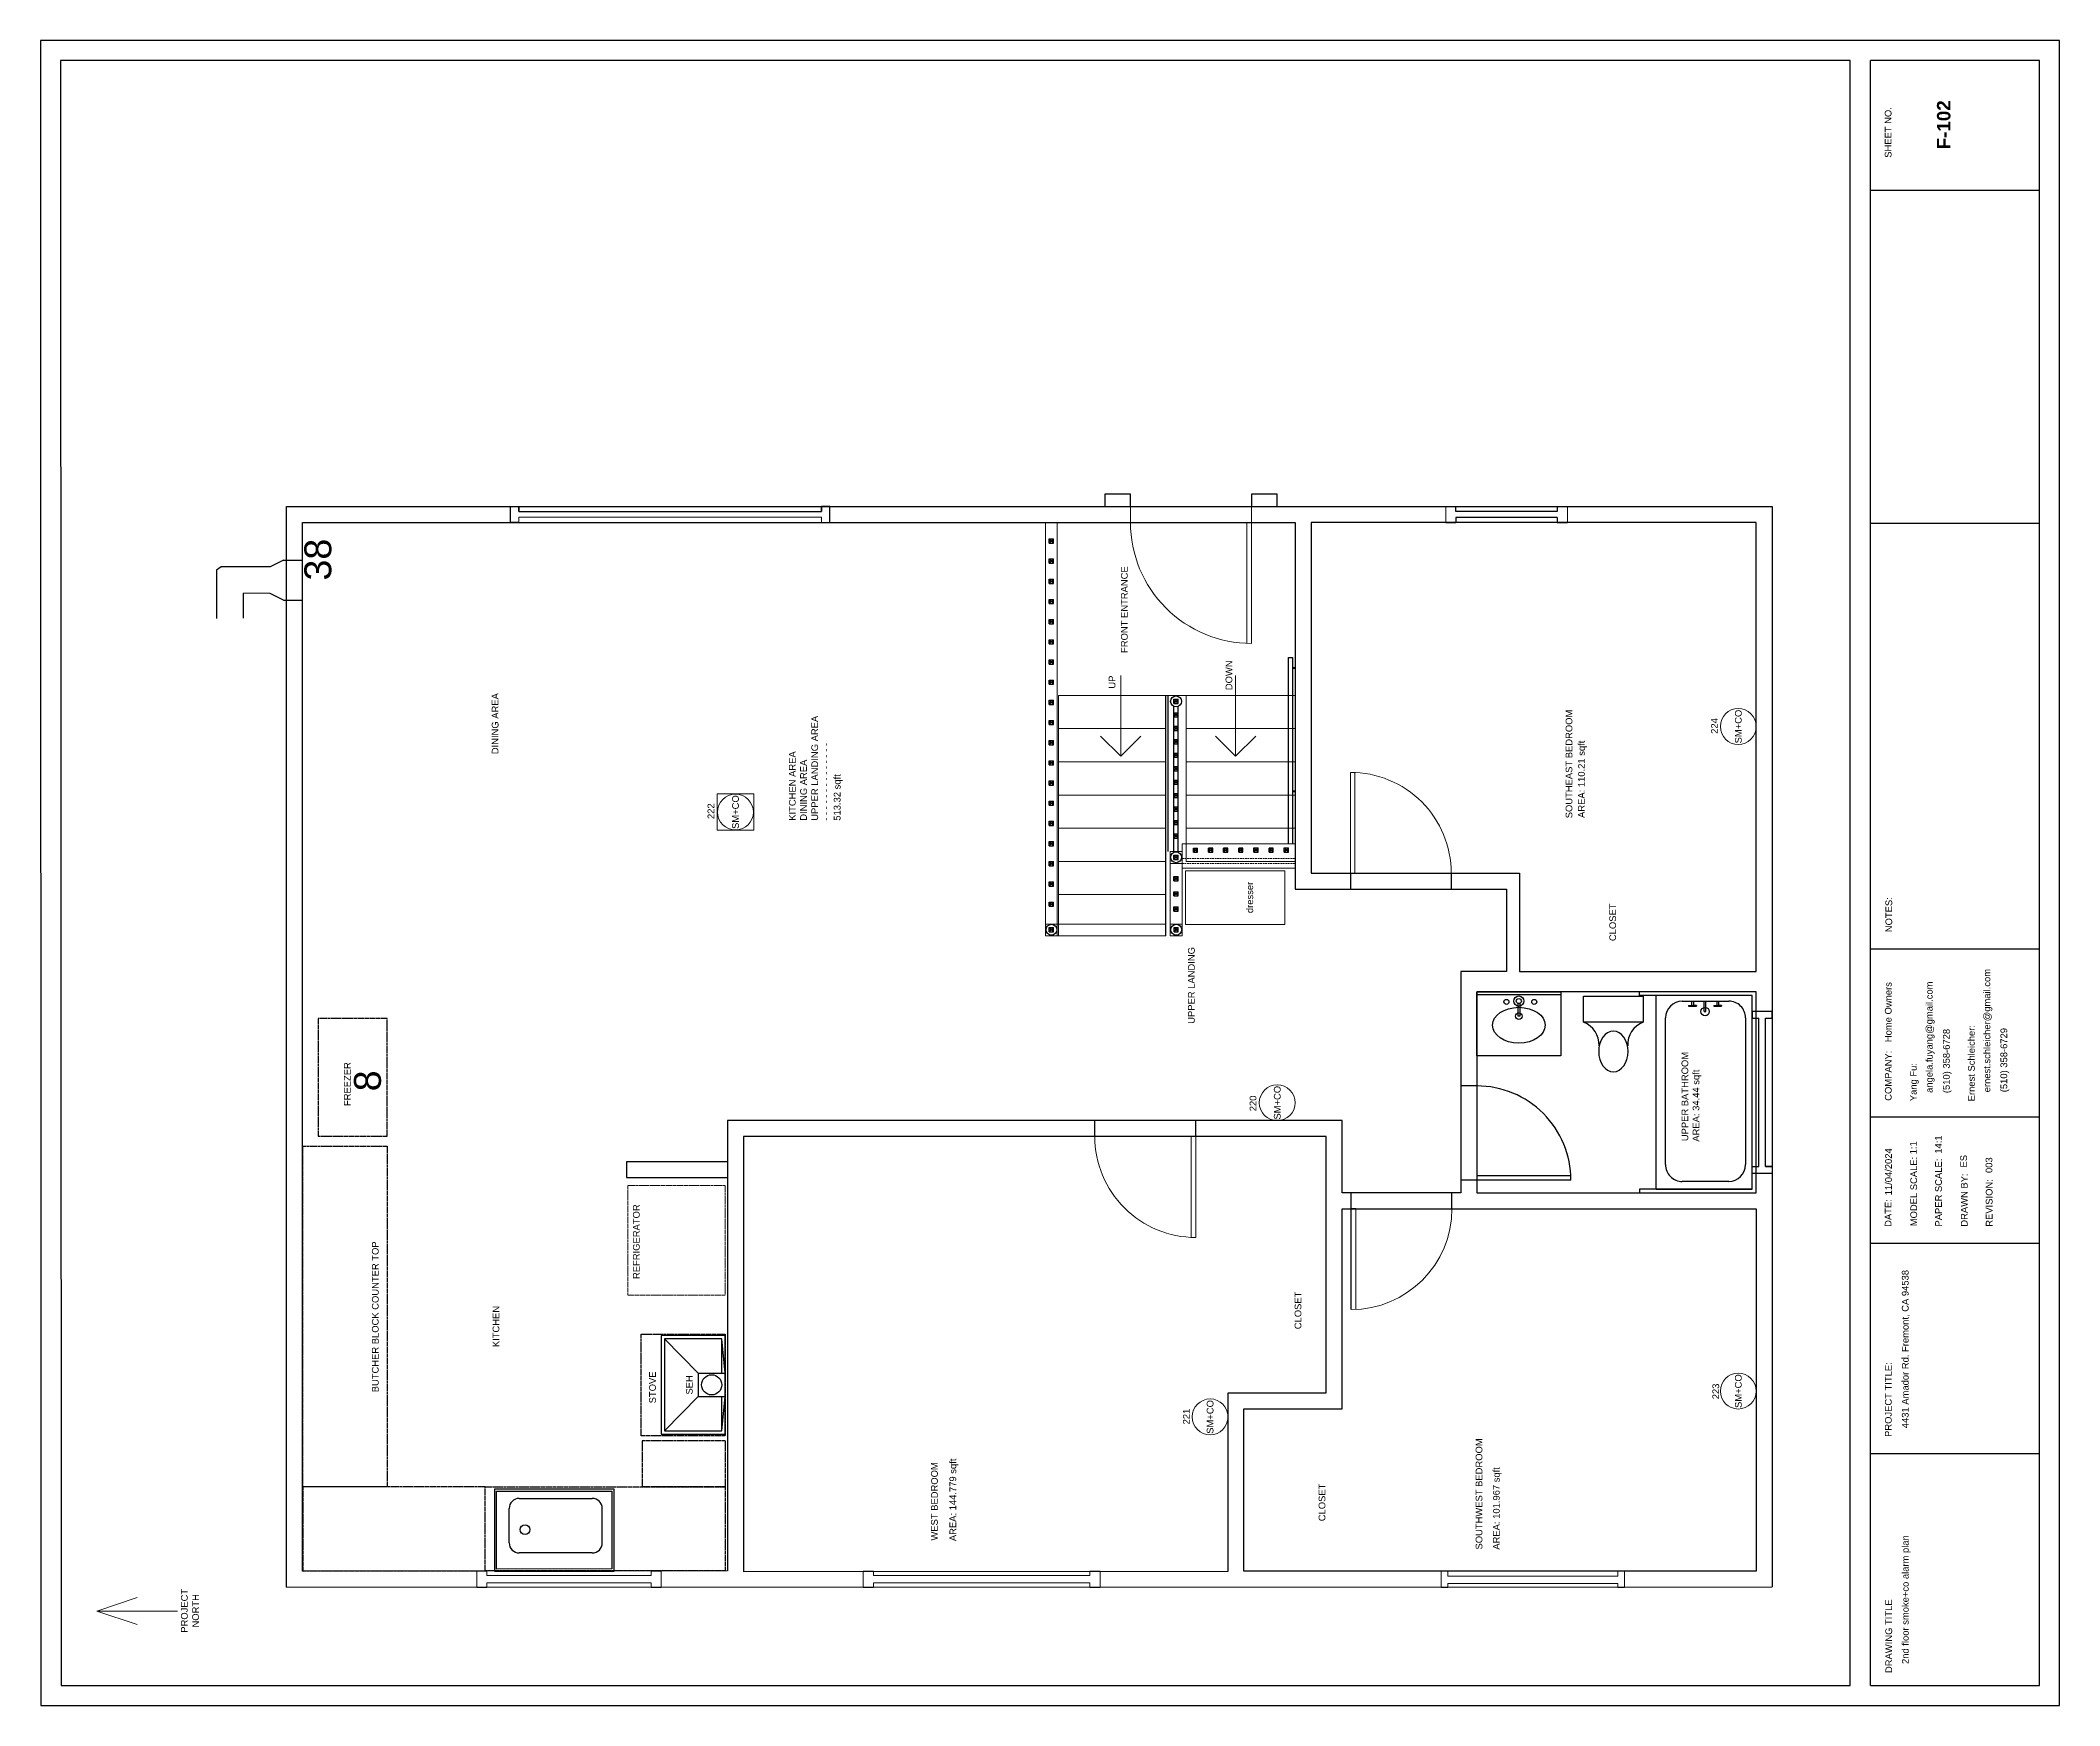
# Model space of a CAD drawing. Header units: inches. Extents: x -601 to 0, y 0 to 495.
import ezdxf

# ---------------------------------------------------------------- set-up
doc = ezdxf.new("R2010")
doc.units = ezdxf.units.IN
doc.header["$MEASUREMENT"] = 0
doc.linetypes.add('CENTER2', pattern=[1.125, 0.75, -0.125, 0.125, -0.125])
doc.linetypes.add('DASHED', pattern=[0.75, 0.5, -0.25])
doc.layers.get('0').update_dxf_attribs({"color": 1, "lineweight": 9})
for name, color, linetype, lineweight in [('00-page-edge', 7, 'Continuous', 9), ('A201-Floorplan-2nd-floor', 7, 'Continuous', 9), ('A201-Text', 7, 'Continuous', 9), ('F201-Fire-and-CO-2nd-floor', 7, 'Continuous', 9)]:
    doc.layers.add(name, color=color, linetype=linetype, lineweight=lineweight)
doc.layers.add('Title Block', color=7, linetype='Continuous')
doc.layers.add('Title Block Text', color=7, linetype='Continuous')
doc.styles.add('Large', font='Arial Bold.ttf', dxfattribs={"height": 4})
doc.styles.get("Standard").update_dxf_attribs({"font": 'Arial.ttf', "height": 2})

# ---------------------------------------------------------------- blocks, each defined once
blk = doc.blocks.new('refrigerator')
at = {"layer": 'A201-Floorplan-2nd-floor', "linetype": 'CENTER2'}
blk.add_lwpolyline([(0, 0), (-32.625, 0), (-32.625, 28.925), (0, 28.925)], close=True, dxfattribs=at)
blk = doc.blocks.new('stove')
at = {"layer": 'A201-Floorplan-2nd-floor', "linetype": 'CENTER2', "lineweight": 30}
blk.add_lwpolyline([(-30.27, 25), (0, 25), (0, 0), (-30.27, 0)], close=True, dxfattribs=at)
blk = doc.blocks.new('L2-dining-room-window')
at = {"layer": 'A201-Floorplan-2nd-floor', "lineweight": 30}
for p, q in [((0, -2.5), (0, 0)), ((0, 0), (4.75, 0)), ((4.75, 0), (4.75, -2.5)), ((3.2, -2.5), (4.75, -2.5)), ((3.2, -2.5), (3.2, -92.5)), ((4.75, -2.5), (3.2, -2.5)), ((0, -92.5), (0, -95)), ((0, -95), (4.75, -95)), ((3.2, -92.5), (4.75, -92.5)), ((4.75, -92.5), (3.2, -92.5)), ((4.75, -95), (4.75, -92.5))]:
    blk.add_line(p, q, dxfattribs=at)
at = {"layer": 'A201-Floorplan-2nd-floor'}
blk.add_lwpolyline([(0, -92.5), (1.55, -92.5), (1.55, -2.5), (0, -2.5)], dxfattribs=at)
blk = doc.blocks.new('L2-SE-bedroom-window')
at = {"lineweight": 30}
blk.add_line((0, -33.125), (0, -36.125), dxfattribs=at)
at = {"layer": 'A201-Floorplan-2nd-floor'}
for p, q in [((4.75, 0), (0, 0)), ((0, -36.125), (4.75, -36.125))]:
    blk.add_line(p, q, dxfattribs=at)
at = {"layer": 'A201-Floorplan-2nd-floor', "lineweight": 30}
for p, q in [((0, 0), (0, -3)), ((4.75, 0), (4.75, -3)), ((1.5, -3), (0, -3)), ((1.5, -33.125), (1.5, -3)), ((3.25, -3), (4.75, -3)), ((3.25, -33.125), (3.25, -3)), ((1.5, -33.125), (0, -33.125)), ((4.75, -33.125), (3.25, -33.125)), ((4.75, -33.125), (4.75, -36.125))]:
    blk.add_line(p, q, dxfattribs=at)
blk = doc.blocks.new('L2-bathroom-door')
at = {"lineweight": 30}
for p, q in [((0, -28), (0, 0)), ((1.25, 0), (0, 0)), ((0, 0), (0, 0)), ((1.25, -27.97), (1.25, 0))]:
    blk.add_line(p, q, dxfattribs=at)
blk.add_arc((0, 0), 28, 270, 0, dxfattribs=at)
blk = doc.blocks.new('L2-SE-bedroom')
at = {"layer": 'A201-Floorplan-2nd-floor'}
for p, q in [((30, 0), (0, 0)), ((0, 0), (0, -1.38)), ((0, -1.38), (29.97, -1.38))]:
    blk.add_line(p, q, dxfattribs=at)
blk.add_arc((0, 0), 30, 270, 0, dxfattribs=at)
blk = doc.blocks.new('L2-W-bedroom-door')
at = {"layer": 'A201-Floorplan-2nd-floor'}
for p, q in [((-186.19, -524.69), (-156.19, -524.69)), ((-156.19, -523.31), (-186.15, -523.31)), ((-156.19, -524.69), (-156.19, -523.31))]:
    blk.add_line(p, q, dxfattribs=at)
blk.add_arc((-156.19, -524.69), 30, 90, 180, dxfattribs=at)
blk = doc.blocks.new('L2-SW-bedroom-door')
at = {"layer": 'A201-Floorplan-2nd-floor', "lineweight": 30}
for p in [(-313.87, -549.41), (-283.87, -550.78)]:
    blk.add_line(p, (-283.87, -549.41), dxfattribs=at)
at = {"layer": 'A201-Floorplan-2nd-floor'}
blk.add_line((-313.87, -550.78), (-283.87, -550.78), dxfattribs=at)
blk.add_arc((-283.87, -549.41), 30, 180, 270, dxfattribs=at)
blk = doc.blocks.new('L2-SW-bedroom-window')
at = {"layer": 'A201-Floorplan-2nd-floor'}
for p, q in [((0, 54.5), (-4.75, 54.5)), ((0, 52.5), (0, 54.5)), ((-4.75, 52.5), (-3.72, 52.5)), ((-3.72, 2), (-3.72, 52.5)), ((-1.47, 2), (-1.47, 52.5)), ((-1.47, 52.5), (0, 52.5)), ((-3.72, 2), (-4.75, 2)), ((0, 0), (-4.75, 0)), ((0, 2), (-1.47, 2)), ((0, 0), (0, 2))]:
    blk.add_line(p, q, dxfattribs=at)
at = {"layer": 'A201-Floorplan-2nd-floor', "lineweight": 30}
for p, q in [((-4.75, 54.5), (-4.75, 52.5)), ((-4.75, 2), (-4.75, 0))]:
    blk.add_line(p, q, dxfattribs=at)
blk = doc.blocks.new('L2-bathroom-bath-tub')
at = {"lineweight": 30}
for p, q in [((-1, 0), (0, 0)), ((-58.68, 0), (-59.68, 0)), ((-58.68, -33.5), (-58.68, 0)), ((-58.68, -5), (-1, -5)), ((-1, -33.5), (-1, 0)), ((-51.34, -7.77), (-7.72, -7.77)), ((-56.34, -26.56), (-56.34, -12.77)), ((-2.72, -12.77), (-2.72, -26.56)), ((-58.68, -33.5), (-1, -33.5)), ((-7.72, -31.56), (-51.34, -31.56))]:
    blk.add_line(p, q, dxfattribs=at)
for centre, start, end in [((-51.34, -12.77), 90, 180), ((-7.72, -12.77), 0, 90), ((-51.34, -26.56), 180, 270), ((-7.72, -26.56), 270, 0)]:
    blk.add_arc(centre, 5, start, end, dxfattribs=at)
blk = doc.blocks.new('L2-bathroom-window')
at = {"lineweight": 30}
for p, q in [((0, 0), (0, 6)), ((0, 6), (2, 6)), ((2, 0), (0, 0)), ((2, 6), (2, 4)), ((2, 6), (2, 4)), ((2, 4), (46.18, 4)), ((2, 2), (2, 0)), ((2, 0), (2, 2)), ((2, 2), (46.18, 2)), ((48.18, 6), (46.18, 6)), ((46.18, 6), (46.18, 4)), ((46.18, 2), (46.18, 0)), ((46.18, 0), (48.18, 0)), ((48.18, 0), (48.18, 6))]:
    blk.add_line(p, q, dxfattribs=at)
blk = doc.blocks.new('brick-facade-right-of-front-door')
at = {"lineweight": 30}
for p, q in [((3.625, 7.625), (0, 7.625)), ((0, 7.625), (0, 0)), ((3.625, 0), (3.625, 7.625)), ((0, 0), (3.625, 0))]:
    blk.add_line(p, q, dxfattribs=at)
blk = doc.blocks.new('brick-facade-left-of-front-door')
at = {"lineweight": 30}
for p, q in [((3.625, 0), (0, 0)), ((0, 0), (0, -7.625)), ((3.625, -7.625), (3.625, 0)), ((0, -7.625), (3.625, -7.625))]:
    blk.add_line(p, q, dxfattribs=at)
blk = doc.blocks.new('L2-bathroom-sink')
at = {"lineweight": 30}
for p, q in [((-19, -25), (-19, 0)), ((-19, 0), (0, 0)), ((-0.75, 0), (-0.75, -25)), ((0, 0), (0, -25)), ((-3.39, -12.25), (-7.17, -12.25)), ((-7.17, -12.75), (-7.17, -12.25)), ((-3.39, -12.75), (-7.17, -12.75)), ((0, -25), (-19, -25))]:
    blk.add_line(p, q, dxfattribs=at)
for centre, radius in [((-7.19, -12.5), 1), ((-2.69, -12.5), 1.5), ((-2.94, -8.81), 0.75), ((-2.69, -12.5), 0.75), ((-2.94, -17.09), 0.75)]:
    blk.add_circle(centre, radius, dxfattribs=at)
blk.add_ellipse((-9.9, -12.5), major_axis=(0, 7.83), ratio=0.682565, dxfattribs=at)
blk = doc.blocks.new('L2-toilet')
at = {"layer": 'A201-Floorplan-2nd-floor', "lineweight": 30}
for p, q in [((-7.75, 0), (-7.75, 17.75)), ((-7.75, 17.75), (0, 17.75)), ((0, 17.75), (0, 0)), ((0, 0), (-7.75, 0))]:
    blk.add_line(p, q, dxfattribs=at)
for centre, start, end in [((-14.44, 20.27), 267.5527, 339.39434), ((-14.44, -2.52), 20.60566, 92.4473)]:
    blk.add_arc(centre, 7.15, start, end, dxfattribs=at)
blk.add_ellipse((-16.43, 8.88), major_axis=(-6.05, 0), ratio=0.722961, start_param=4.712389, end_param=10.995574, dxfattribs=at)
blk = doc.blocks.new('L2-tub-hot-faucet')
at = {"layer": 'A201-Floorplan-2nd-floor', "lineweight": 30}
for p, q in [((-1.26, 1.41), (-1.51, 1.41)), ((-1.51, 1.41), (-1.51, -0.91)), ((-1.26, 1.41), (-1.26, -0.91)), ((0, 0.5), (-1.26, 0.5)), ((0, 0), (-1.26, 0)), ((-1.26, -0.91), (-1.26, 0)), ((-1.26, -0.91), (-1.51, -0.91))]:
    blk.add_line(p, q, dxfattribs=at)
blk = doc.blocks.new('L2-tub-faucets-and-drain')
at = {"layer": 'A201-Floorplan-2nd-floor', "lineweight": 30}
for p, q in [((0, 0.25), (3.11, 0.25)), ((0, 0.25), (0, -0.25)), ((0, -0.25), (3.11, -0.25))]:
    blk.add_line(p, q, dxfattribs=at)
blk.add_circle((0, 0), 1.25, dxfattribs=at)
at = {"lineweight": 30}
for p in [(3.11, 3.5), (3.11, -4)]:
    blk.add_blockref('L2-tub-hot-faucet', p, dxfattribs=at)
blk = doc.blocks.new('L2-furnace-register-38-and-duct')
at = {"layer": 'A201-Floorplan-2nd-floor', "lineweight": 30}
for p, q in [((9, 25.55), (-5.42, 25.55)), ((9.97, 24.2), (9, 25.55)), ((9.97, 9.59), (9.97, 24.2)), ((-5.27, 17.56), (2.09, 17.56)), ((1.97, 9.59), (2.09, 17.56)), ((0, 5.61), (1.97, 9.59)), ((11.95, 5.61), (9.97, 9.59)), ((0, 5.61), (0, 0)), ((11.95, 5.61), (11.95, 0))]:
    blk.add_line(p, q, dxfattribs=at)
blk = doc.blocks.new('L2-north-kitchen-butcher-block')
at = {"layer": 'A201-Floorplan-2nd-floor', "linetype": 'CENTER2', "lineweight": 30}
blk.add_lwpolyline([(0, -25), (-101.32, -25), (-101.32, 0), (0, 0)], close=True, dxfattribs=at)
blk = doc.blocks.new('L2-kitchen-NW-butcher-block')
at = {"layer": 'A201-Floorplan-2nd-floor', "linetype": 'CENTER2', "lineweight": 30}
blk.add_lwpolyline([(25, -54.19), (25, 0), (0, 0), (0, -54.19)], close=True, dxfattribs=at)
blk = doc.blocks.new('L2-kitchen-butcher-block-sink')
at = {"layer": 'A201-Floorplan-2nd-floor', "linetype": 'CENTER2', "lineweight": 30}
blk.add_lwpolyline([(0, 71.3625), (25, 71.3625), (25, 0), (0, 0)], close=True, dxfattribs=at)
blk = doc.blocks.new('L2-butcher-block-west-stove')
at = {"layer": 'A201-Floorplan-2nd-floor', "linetype": 'CENTER2', "lineweight": 30}
for p, q in [((13.69, 24.62), (0, 24.62)), ((0, 0), (0, 24.62)), ((13.69, 0), (13.69, 24.62)), ((13.69, 0), (0, 0))]:
    blk.add_line(p, q, dxfattribs=at)
blk = doc.blocks.new('smart-hood')
at = {"lineweight": 30}
for p, q in [((11.15625, 8), (11.15625, 0)), ((18.15625, 8), (11.15625, 8)), ((18.15625, 8), (18.15625, 0))]:
    blk.add_line(p, q, dxfattribs=at)
blk.add_lwpolyline([(0, 0), (29.3125, 0), (29.3125, 19), (0, 19)], close=True, dxfattribs=at)
blk.add_lwpolyline([(18.15625, 1), (28.3125, 1), (28.3125, 18), (1, 18), (1, 1), (11.15625, 1)], dxfattribs=at)
blk.add_circle((14.65625, 4), 3, dxfattribs=at)
blk = doc.blocks.new('L2-stove-exhaust-hood')
at = {"layer": 'A201-Floorplan-2nd-floor', "lineweight": 30}
for p, q in [((0, 8), (-10.15625, 18)), ((17.15625, 18), (7, 8)), ((-10.15625, 1), (0, 0)), ((7, 0), (17.15625, 1))]:
    blk.add_line(p, q, dxfattribs=at)
blk.add_blockref('smart-hood', (-11.15625, 0), dxfattribs=at)
blk = doc.blocks.new('L2-cabinet-holding-kitchen-sink')
at = {"layer": 'A201-Floorplan-2nd-floor', "lineweight": -3}
for points in [[(0, 0), (0, 35.56), (-24.42, 35.56), (-24.4, 0)], [(-23.77, 0.62), (-23.8, 34.94), (-0.63, 34.94), (-0.63, 0.62)]]:
    blk.add_lwpolyline(points, close=True, dxfattribs=at)
blk = doc.blocks.new('L2-kitchen-sink-and-drain')
at = {"layer": 'A201-Floorplan-2nd-floor', "lineweight": -3}
for p, q in [((-6.9375, -19.96875), (-6.9375, 1.71875)), ((-3.9375, 4.71875), (6.28125, 4.71875)), ((9.28125, 1.71875), (9.28125, -19.96875)), ((-3.9375, -22.96875), (6.28125, -22.96875))]:
    blk.add_line(p, q, dxfattribs=at)
blk.add_circle((0, 0), 1.45459, dxfattribs=at)
for centre, start, end in [((-3.9375, 1.71875), 90, 180), ((6.28125, 1.71875), 0, 90), ((-3.9375, -19.96875), 180, 270), ((6.28125, -19.96875), 270, 0)]:
    blk.add_arc(centre, 3, start, end, dxfattribs=at)
blk = doc.blocks.new('L2-front-door')
at = {"layer": 'A201-Floorplan-2nd-floor'}
for p, q in [((-36, 0), (0, 0)), ((-35.97, 1.38), (0, 1.38))]:
    blk.add_line(p, q, dxfattribs=at)
at = {"layer": 'A201-Floorplan-2nd-floor', "lineweight": 30}
blk.add_line((0, 1.38), (0, 0), dxfattribs=at)
at = {"layer": 'A201-Floorplan-2nd-floor'}
blk.add_arc((0, 0), 36, 90, 180, dxfattribs=at)
blk = doc.blocks.new('L2-banister-rail')
at = {"layer": 'A201-Floorplan-2nd-floor', "lineweight": -3}
for p, q in [((292.34, -354.55), (291.09, -355.8)), ((292.34, -355.8), (291.09, -354.55)), ((291.09, -354.55), (291.09, -355.8)), ((291.09, -354.55), (292.34, -354.55)), ((291.09, -355.8), (292.34, -355.8)), ((292.34, -354.55), (292.34, -355.8))]:
    blk.add_line(p, q, dxfattribs=at)
at = {"layer": 'A201-Floorplan-2nd-floor', "lineweight": 5}
blk.add_line((291.71, -355.8), (291.71, -354.55), dxfattribs=at)
blk = doc.blocks.new('L2-dresser-in-front-of-banister')
at = {"layer": 'A201-Floorplan-2nd-floor', "lineweight": 5}
for p, q in [((232.25, -357.98), (232.25, -387.6)), ((248.25, -357.98), (232.25, -357.98)), ((248.25, -387.6), (248.25, -357.98)), ((232.25, -387.6), (248.25, -387.6))]:
    blk.add_line(p, q, dxfattribs=at)
blk = doc.blocks.new('L2-SW-bannister-ball')
at = {"layer": 'A201-Floorplan-2nd-floor', "lineweight": -3}
blk.add_circle((231.61, -355.22), 1.62, dxfattribs=at)
at = {"color": 1, "lineweight": 5}
blk.add_blockref('L2-banister-rail', (-60.1, -0.01), dxfattribs=at)
blk = doc.blocks.new('L2-SE-bannister-ball')
at = {"layer": 'A201-Floorplan-2nd-floor', "lineweight": -3}
blk.add_circle((252.25, -355.22), 1.62, dxfattribs=at)
at = {"color": 1, "lineweight": 5}
blk.add_blockref('L2-banister-rail', (-39.46, 0), dxfattribs=at)
blk = doc.blocks.new('L1-pt-5-bannister-ball')
at = {"layer": 'A201-Floorplan-2nd-floor', "lineweight": -3}
blk.add_circle((298.59, -355.2), 1.61, dxfattribs=at)
at = {"color": 1, "lineweight": 5}
blk.add_blockref('L2-banister-rail', (6.88, -0.02), dxfattribs=at)
blk = doc.blocks.new('L2-south-stairway-5-steps')
at = {"layer": 'A201-Floorplan-2nd-floor', "lineweight": 5}
for p, q in [((-49.375, 0), (0, 0)), ((-49.375, 0), (-49.375, -32.40625)), ((-39.5, 0), (-39.5, -32.40625)), ((-29.625, 0), (-29.625, -32.40625)), ((-19.75, 0), (-19.75, -32.40625)), ((-9.875, 0), (-9.875, -32.40625)), ((0, 0), (0, -32.40625))]:
    blk.add_line(p, q, dxfattribs=at)
blk = doc.blocks.new('L2-south-stairway-handrail-to-L1')
at = {"layer": 'A201-Floorplan-2nd-floor', "lineweight": -3}
for p, q in [((-44.12, 1.25), (11.23, 1.25)), ((11.23, 0), (-44.12, 0)), ((-28.71, -0.75), (-28.71, 0)), ((-28.46, -0.75), (-28.46, 0)), ((8.09, 0), (8.09, -0.75)), ((8.34, 0), (8.34, -0.75)), ((11.23, 1.25), (11.23, 0))]:
    blk.add_line(p, q, dxfattribs=at)
blk = doc.blocks.new('L1-arrow')
at = {"lineweight": 5}
for p, q in [((188.32, -365.98), (182.32, -359.98)), ((182.32, -365.98), (164.32, -365.98)), ((182.32, -365.98), (188.32, -365.98)), ((188.32, -365.98), (182.32, -371.98))]:
    blk.add_line(p, q, dxfattribs=at)
blk = doc.blocks.new('L2-west-bedroom-window')
at = {"layer": 'A201-Floorplan-2nd-floor'}
for p, q in [((-4.75, 70.4), (-0.02, 70.4)), ((-3.45, 67.4), (-4.75, 67.4)), ((-3.45, 67.4), (-3.45, 3)), ((-0.02, 67.4), (-1.3, 67.4)), ((-1.3, 67.4), (-1.3, 3)), ((-4.75, 3), (-3.45, 3)), ((0, 0), (-4.75, 0)), ((-1.3, 3), (0, 3)), ((0, 3), (0, 0))]:
    blk.add_line(p, q, dxfattribs=at)
at = {"layer": 'A201-Floorplan-2nd-floor', "lineweight": 30}
for p, q in [((-4.75, 70.4), (-4.75, 67.4)), ((-0.02, 70.4), (-0.02, 67.4)), ((-4.75, 3), (-4.75, 0))]:
    blk.add_line(p, q, dxfattribs=at)
blk = doc.blocks.new('L2-kitchen-window')
at = {"layer": 'A201-Floorplan-2nd-floor'}
for p, q in [((-0.03, 54.87), (-4.83, 54.87)), ((-0.03, 54.88), (-0.03, 51.87)), ((-3.51, 51.87), (-4.83, 51.87)), ((-3.51, 51.87), (-3.51, 3)), ((-0.03, 51.87), (-1.31, 51.87)), ((-1.31, 51.87), (-1.31, 3)), ((-4.82, 3), (-3.51, 3)), ((0, 0), (-4.82, 0)), ((-1.31, 3), (0, 3)), ((0, 3), (0, 0))]:
    blk.add_line(p, q, dxfattribs=at)
at = {"layer": 'A201-Floorplan-2nd-floor', "lineweight": 30}
for p, q in [((-4.83, 54.87), (-4.83, 51.87)), ((-4.82, 3), (-4.82, 0))]:
    blk.add_line(p, q, dxfattribs=at)
blk = doc.blocks.new('L2-First-Alert-Smoke+CO-224')
at = {"layer": 'F201-Fire-and-CO-2nd-floor', "lineweight": 5}
blk.add_circle((0, 5.33, -87.62), 5.33, dxfattribs=at)
blk.add_text('SM+CO', height=2, dxfattribs=at).set_placement((-5.02, 4.33, -87.62))
blk = doc.blocks.new('L2-First-Alert-Smoke+CO-223')
at = {"layer": 'F201-Fire-and-CO-2nd-floor', "lineweight": 5}
blk.add_circle((0, 5.33, -87.75), 5.33, dxfattribs=at)
blk.add_text('SM+CO', height=2, dxfattribs=at).set_placement((-5.02, 4.33, -87.75))
blk = doc.blocks.new('L2-First-Alert-Smoke+CO-221')
at = {"layer": 'F201-Fire-and-CO-2nd-floor', "lineweight": 5}
blk.add_circle((0, 5.33, -87.88), 5.33, dxfattribs=at)
blk.add_text('SM+CO', height=2, dxfattribs=at).set_placement((-5.02, 4.33, -87.88))
blk = doc.blocks.new('L2-First-Alert-Smoke+CO-220')
at = {"layer": 'F201-Fire-and-CO-2nd-floor', "lineweight": 5}
blk.add_circle((5.33, 0, -87.25), 5.33, dxfattribs=at)
blk.add_text('SM+CO', height=2, dxfattribs=at).set_placement((0.31, -1.01, -87.25))
blk = doc.blocks.new('north-arrow')
at = {"layer": '00-page-edge', "lineweight": 5}
for points in [[(-3.99, -12), (0, 0), (4, -12)], [(0, 0), (0, -12), (0, -24)]]:
    blk.add_lwpolyline(points, dxfattribs=at)
blk = doc.blocks.new('ceiling-smoke+co-dining-room')
at = {"layer": 'F201-Fire-and-CO-2nd-floor', "lineweight": 5}
for p, q in [((-5.38, -5.42), (-5.38, 5.42)), ((-5.38, 5.42), (5.38, 5.42)), ((5.38, 5.42), (5.38, -5.42)), ((5.38, -5.42), (-5.38, -5.42))]:
    blk.add_line(p, q, dxfattribs=at)
blk.add_circle((0, 0), 5.33, dxfattribs=at)
blk.add_text('SM+CO', height=2, dxfattribs=at).set_placement((-5.02, -1.01))

msp = doc.modelspace()

# ---------------------------------------------------------------- linework, layer by layer
for p, q in [((-50.27, 6), (-50.27, 6)), ((-50.27, 6), (-50.27, 6)), ((-48, 6), (-48, 6)), ((-48, 6), (-48, 6))]:
    msp.add_line(p, q)
at = {"layer": '00-page-edge', "lineweight": -3}
for p, q in [((0, 495.14), (-600.53, 495.14)), ((-600.53, 495.14), (-600.36, 0)), ((0, 0), (0, 495.14)), ((-62.27, 489.14), (-594.53, 489.14)), ((-594.53, 489.14), (-594.37, 6)), ((-62.27, 6), (-62.27, 489.14)), ((-600.36, 0), (0, 0)), ((-594.37, 6), (-62.27, 6))]:
    msp.add_line(p, q, dxfattribs=at)
at = {"layer": 'A201-Floorplan-2nd-floor', "lineweight": -3}
for p, q in [((-527.29, 356.57), (-85.48, 356.57)), ((-527.29, 35.17), (-527.29, 356.57)), ((-85.48, 356.57), (-85.48, 35.27)), ((-265.78, 228.88), (-265.78, 300.38)), ((-265.16, 254), (-265.16, 300.38)), ((-263.42, 254), (-263.42, 297.12)), ((-262.17, 254), (-262.17, 297.11)), ((-210.94, 247.5), (-210.94, 242.75)), ((-180.94, 247.5), (-180.94, 242.75)), ((-173.33, 184.25), (-178.08, 184.25)), ((-286.93, 169.19), (-286.93, 173.94)), ((-256.93, 169.19), (-256.93, 173.94)), ((-396.19, 161.66), (-426.19, 161.66)), ((-426.19, 161.66), (-426.19, 157.03)), ((-426.19, 157.03), (-396.19, 157.03)), ((-173.33, 156.25), (-178.08, 156.25)), ((-173.33, 156.25), (-173.33, 152.5)), ((-210.71, 147.75), (-210.71, 152.5)), ((-180.71, 147.75), (-180.71, 152.5)), ((-91.48, 153.5), (-119.98, 153.5)), ((-527.29, 35.17), (-85.48, 35.27))]:
    msp.add_line(p, q, dxfattribs=at)
at = {"layer": 'A201-Floorplan-2nd-floor', "lineweight": 5}
for p, q in [((-276.34, 351.82), (-276.34, 356.57)), ((-240.34, 351.82), (-240.34, 356.57)), ((-301.62, 351.82), (-301.62, 228.88)), ((-298.12, 351.82), (-298.12, 228.88)), ((-297.72, 300.38), (-297.72, 228.88)), ((-265.78, 300.38), (-297.72, 300.38)), ((-227.37, 300.38), (-265.78, 300.38)), ((-265.78, 290.5), (-297.72, 290.5)), ((-265.78, 280.63), (-297.72, 280.63)), ((-265.78, 270.75), (-297.72, 270.75)), ((-265.78, 260.88), (-297.72, 260.88)), ((-264.5, 228.88), (-264.5, 254)), ((-264.5, 254), (-261, 254)), ((-227.37, 256.25), (-261, 256.25)), ((-261, 228.88), (-261, 256.25)), ((-227.37, 249), (-227.37, 256.25)), ((-265.78, 251), (-297.72, 251)), ((-261, 250.36), (-264.5, 250.36)), ((-227.37, 249), (-261, 249)), ((-265.78, 241.13), (-297.72, 241.13)), ((-265.78, 232.32), (-301.62, 232.32)), ((-301.62, 228.88), (-265.78, 228.88)), ((-264.5, 232.32), (-261, 232.32)), ((-264.5, 228.88), (-261, 228.88)), ((-497.44, 204.35), (-498.57, 204.35))]:
    msp.add_line(p, q, dxfattribs=at)
at = {"layer": 'A201-Floorplan-2nd-floor', "linetype": 'DASHED', "lineweight": 5}
for p, q in [((-261, 251.86), (-227.37, 251.86)), ((-261, 250.36), (-227.37, 250.36))]:
    msp.add_line(p, q, dxfattribs=at)
at = {"layer": 'A201-Floorplan-2nd-floor', "lineweight": -3}
for points in [[(-396.19, 173.94), (-396.19, 40.03), (-522.57, 39.94), (-522.57, 351.82), (-227.37, 351.82), (-227.37, 242.75), (-164.53, 242.75), (-164.53, 218.25), (-178.08, 218.25), (-178.08, 152.5), (-213.41, 152.5), (-213.41, 173.94), (-396.2, 173.94)], [(-251.87, 254.97), (-253.12, 254.97)], [(-247.37, 254.97), (-248.62, 254.97)], [(-242.87, 254.97), (-244.12, 254.97)], [(-238.37, 254.97), (-239.62, 254.97)], [(-233.87, 254.97), (-235.12, 254.97)], [(-242.57, 39.94), (-242.57, 88.29), (-213.41, 88.29), (-213.41, 147.75), (-90.23, 147.75), (-90.23, 40.02), (-242.57, 39.97)]]:
    msp.add_lwpolyline(points, dxfattribs=at)
for points in [[(-160.65, 247.5), (-160.65, 218.25), (-90.23, 218.25), (-90.23, 351.82), (-222.62, 351.82), (-222.62, 247.5)], [(-90.23, 212.19), (-173.33, 212.19), (-173.33, 152.5), (-90.23, 152.5)], [(-391.45, 39.92), (-247.32, 39.96), (-247.32, 93.04), (-218.16, 93.04), (-218.16, 169.19), (-391.45, 169.19)]]:
    msp.add_lwpolyline(points, close=True, dxfattribs=at)
at = {"layer": 'A201-Floorplan-2nd-floor', "linetype": 'CENTER2', "lineweight": -3}
msp.add_lwpolyline([(-497.44, 204.35), (-517.94, 204.35), (-517.94, 169.35), (-497.44, 169.35)], close=True, dxfattribs=at)
at = {"layer": 'A201-Text', "lineweight": 5}
msp.add_line((-497.44, 169.35), (-497.44, 170.47), dxfattribs=at)
at = {"layer": 'Title Block'}
for p, q in [((-56.27, 6), (-56.27, 489.14)), ((-6, 489.14), (-56.27, 489.14)), ((-6, 450.52), (-56.27, 450.52)), ((-6, 351.49), (-56.27, 351.49)), ((-56.27, 224.99), (-6, 224.99)), ((-56.27, 175.04), (-6, 175.04)), ((-56.27, 137.55), (-6, 137.55)), ((-56.27, 74.98), (-6, 74.98)), ((-56.27, 6), (-6, 6))]:
    msp.add_line(p, q, dxfattribs=at)
at = {"layer": 'Title Block', "lineweight": -3}
msp.add_line((-6, 6), (-6, 489.14), dxfattribs=at)

# ---------------------------------------------------------------- block references
at = {"lineweight": -3, "rotation": 89.99999999999999}
for name, p in [('L2-dining-room-window', (-460.74, 351.82)), ('L2-SE-bedroom', (-210.94, 247.5)), ('L2-tub-faucets-and-drain', (-105.43, 206.36)), ('L2-W-bedroom-door', (-781.62, 325.38)), ('L2-north-kitchen-butcher-block', (-522.44, 166.35)), ('refrigerator', (-396.89, 154.65)), ('stove', (-396.89, 110.48)), ('L2-stove-exhaust-hood', (-396.89, 91.87)), ('L2-butcher-block-west-stove', (-396.89, 65.03)), ('L2-kitchen-sink-and-drain', (-456.38, 52.32)), ('L2-SW-bedroom-window', (-129.41, 40))]:
    msp.add_blockref(name, p, dxfattribs=at)
at = {"lineweight": 5, "rotation": 89.99999999999999}
for name, p in [('L2-front-door', (-240.34, 351.82)), ('L2-south-stairway-handrail-to-L1', (-228.12, 300.38)), ('L2-south-stairway-5-steps', (-259.78, 300.38)), ('L1-pt-5-bannister-ball', (-617.98, 0)), ('L2-SE-bannister-ball', (-617.98, 0)), ('L2-dresser-in-front-of-banister', (-617.98, 0)), ('L2-SW-bannister-ball', (-655.05, -0.92)), ('L2-SW-bannister-ball', (-617.93, -0.92)), ('L2-cabinet-holding-kitchen-sink', (-429.91, 64.4)), ('L2-kitchen-window', (-415.87, 40.01)), ('L2-west-bedroom-window', (-285.38, 39.95))]:
    msp.add_blockref(name, p, dxfattribs=at)
at = {"color": 1, "lineweight": 5, "rotation": 89.99999999999999}
for p in [(-655.05, 54.6), (-655.05, 48.6), (-655.05, 42.6), (-655.05, 36.6), (-655.05, 30.6), (-655.05, 24.6), (-655.05, 18.6), (-655.05, 12.6), (-655.05, 6.6), (-617.96, 2.88), (-655.05, 0.6), (-617.98, -1.12), (-655.05, -5.4), (-617.98, -5.12), (-617.98, -9.12), (-655.05, -11.4), (-617.98, -13.12), (-655.05, -17.4), (-617.98, -17.12), (-617.98, -21.12), (-655.05, -23.4), (-617.98, -25.12), (-655.05, -29.4), (-617.98, -29.12), (-617.98, -33.12), (-655.05, -35.4), (-612.18, -37.37), (-607.68, -37.37), (-603.18, -37.37), (-598.68, -37.37), (-594.18, -37.33), (-589.68, -37.37), (-585.18, -37.33), (-655.05, -41.4), (-617.98, -45.85), (-655.05, -47.4), (-617.98, -50.35), (-655.05, -53.4), (-617.98, -54.85)]:
    msp.add_blockref('L2-banister-rail', p, dxfattribs=at)
at = {"layer": '00-page-edge', "lineweight": 5, "rotation": 89.99999999999999}
for name, p in [('L2-First-Alert-Smoke+CO-224', (-90.23, 291.13, 87.62)), ('L2-First-Alert-Smoke+CO-220', (-232.69, 173.94, 87.25)), ('L2-First-Alert-Smoke+CO-223', (-90.23, 93.52, 87.75)), ('L2-First-Alert-Smoke+CO-221', (-247.32, 85.85, 87.88)), ('north-arrow', (-583.74, 28.12))]:
    msp.add_blockref(name, p, dxfattribs=at)
at = {"layer": 'A201-Floorplan-2nd-floor', "lineweight": -3, "rotation": 89.99999999999999}
for name, p in [('brick-facade-right-of-front-door', (-276.34, 356.57)), ('brick-facade-left-of-front-door', (-240.34, 356.57)), ('L2-SE-bedroom-window', (-182.52, 351.82)), ('L2-furnace-register-38-and-duct', (-522.57, 328.66)), ('L2-bathroom-sink', (-173.33, 212.19)), ('L2-toilet', (-123.83, 210.94)), ('L2-bathroom-bath-tub', (-124.98, 212.19)), ('L2-bathroom-window', (-85.48, 158.25)), ('L2-bathroom-door', (-173.33, 156.25)), ('L2-SW-bedroom-door', (-760.12, 431.63)), ('L2-kitchen-NW-butcher-block', (-522.44, 40.03)), ('L2-kitchen-butcher-block-sink', (-396.89, 40.03))]:
    msp.add_blockref(name, p, dxfattribs=at)
at = {"layer": 'A201-Floorplan-2nd-floor', "lineweight": 5, "rotation": 270}
for p in [(86.74, 470.59), (120.89, 470.59)]:
    msp.add_blockref('L1-arrow', p, dxfattribs=at)
at = {"layer": 'F201-Fire-and-CO-2nd-floor', "lineweight": 5, "rotation": 89.99999999999999}
msp.add_blockref('ceiling-smoke+co-dining-room', (-393.81, 265.69), dxfattribs=at)

# ---------------------------------------------------------------- texts
at = {"layer": '00-page-edge', "lineweight": 5, "insert": (-556.02, 28.19), "char_height": 2, "width": 33.7721, "attachment_point": 5, "rotation": 90}
msp.add_mtext('PROJECT\\PNORTH', dxfattribs=at)
at = {"layer": 'A201-Floorplan-2nd-floor', "lineweight": 5}
for s, p in [('DOWN', (-246.05, 301.93)), ('UP', (-280.81, 302.39)), ('dresser', (-239.85, 235.64))]:
    msp.add_text(s, height=2, rotation=90, dxfattribs=at).set_placement(p)
at = {"layer": 'A201-Floorplan-2nd-floor', "lineweight": -3, "insert": (-522.02, 334.53), "char_height": 8, "attachment_point": 1, "rotation": 90}
msp.add_mtext('38', dxfattribs=at)
at = {"layer": 'A201-Text', "lineweight": 5}
for s, p in [('FRONT ENTRANCE', (-277.15, 313)), ('DINING AREA', (-464.29, 282.89)), ('SOUTHEAST BEDROOM', (-144.92, 263.84)), ('AREA: 110.21 sqft', (-141.21, 263.94)), ('CLOSET', (-131.91, 227.33)), ('UPPER LANDING', (-257.21, 202.73)), ('UPPER BATHROOM', (-110.45, 167.83)), ('FREEZER', (-508.26, 178.28)), ('AREA: 34.44 sqft', (-107.14, 167.68)), ('REFRIGERATOR', (-422.29, 126.85)), ('BUTCHER BLOCK COUNTER TOP', (-499.93, 93.17)), ('CLOSET', (-225.52, 111.91)), ('KITCHEN', (-464.04, 106.59)), ('STOVE', (-417.48, 89.88)), ('SEH', (-406.54, 92.49)), ('SOUTHWEST BEDROOM', (-171.68, 46.41)), ('WEST BEDROOM', (-333.63, 49.08)), ('AREA: 144.779 sqft', (-328.16, 48.91)), ('AREA: 101.967 sqft', (-166.52, 46.37)), ('CLOSET', (-218.38, 54.82))]:
    msp.add_text(s, height=2, rotation=90, dxfattribs=at).set_placement(p)
at = {"layer": 'A201-Text', "lineweight": 5, "insert": (-377.9, 263.11), "char_height": 2, "width": 69.688, "attachment_point": 1, "rotation": 90}
msp.add_mtext('KITCHEN AREA\\PDINING AREA\\PUPPER LANDING AREA\\P- - - - - - - - - - - - - -\\P513.32 sqft', dxfattribs=at)
at = {"layer": 'A201-Text', "lineweight": -3, "insert": (-507.26, 182.66), "char_height": 8, "attachment_point": 1, "rotation": 90}
msp.add_mtext('8', dxfattribs=at)
at = {"layer": 'F201-Fire-and-CO-2nd-floor', "lineweight": 5}
for s, p in [('224', (-101.65, 288.94)), ('222', (-400.11, 263.62)), ('220', (-238.9, 176.73)), ('223', (-101.26, 91.08)), ('221', (-258.73, 83.62))]:
    msp.add_text(s, height=2, rotation=90, dxfattribs=at).set_placement(p)
at = {"layer": 'Title Block Text'}
for s, p in [('SHEET NO.', (-50, 460.24)), ('NOTES:', (-49.8, 229.97)), ('ernest.schleicher@gmail.com', (-20.62, 182.36)), ('Home Owners', (-49.97, 197.27)), ('angela.fuyang@gmail.com', (-37.78, 182.18)), ('(510) 358-6728', (-32.67, 182.11)), ('Ernest Schleicher:', (-25.23, 179.69)), ('(510) 358-6729', (-15.59, 182.38)), ('COMPANY:', (-49.96, 179.84)), ('Yang Fu:', (-42.5, 179.73)), ('14:1', (-35.05, 164.11)), ('11/04/2024', (-49.89, 151.73)), ('1:1', (-42.54, 163.92)), ('MODEL SCALE:', (-42.39, 142.53)), ('PAPER SCALE:', (-35.02, 142.46)), ('ES', (-27.54, 160)), ('003', (-20.01, 158.36)), ('DRAWN BY:', (-27.37, 142.41)), ('REVISION:', (-19.96, 142.4)), ('DATE:', (-50, 142.35)), ('4431 Amador Rd. Fremont, CA 94538', (-44.92, 82.48)), ('PROJECT TITLE:', (-49.95, 79.89)), ('2nd floor smoke+co alarm plan', (-44.9, 12.38)), ('DRAWING TITLE', (-49.81, 9.69))]:
    msp.add_text(s, height=2, rotation=90, dxfattribs=at).set_placement(p)
at = {"layer": 'Title Block Text', "style": 'Large'}
msp.add_text('F-102', height=4, rotation=90, dxfattribs=at).set_placement((-32.47, 462.73))

doc.saveas('drawing.dxf')
